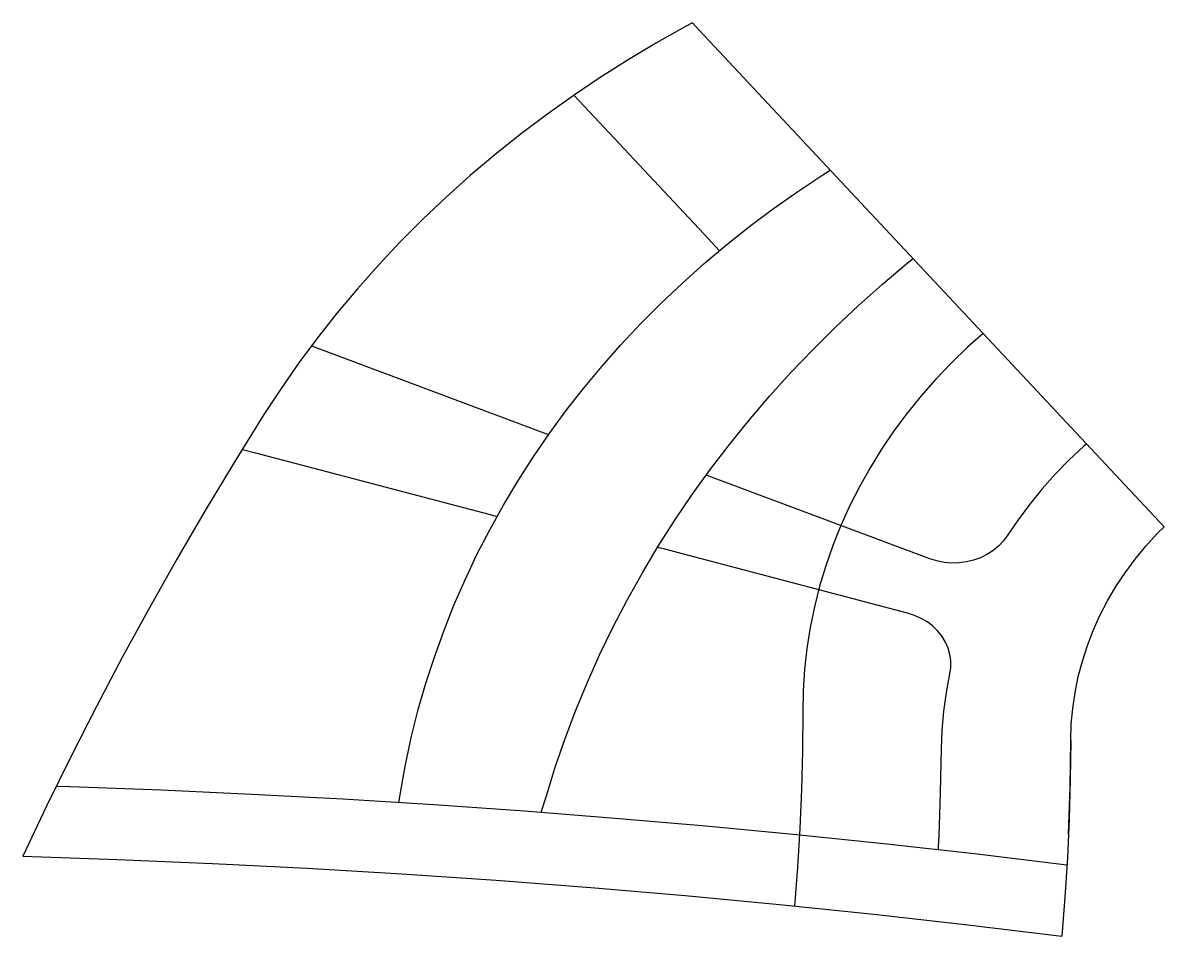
# Model space of a CAD drawing. Header units: inches. Extents: x 31.68517 to 31.69488, y 30.03219 to 30.03996.
import ezdxf

# ---------------------------------------------------------------- set-up
doc = ezdxf.new("R2010")
doc.units = ezdxf.units.IN
doc.header["$MEASUREMENT"] = 0

msp = doc.modelspace()

# ---------------------------------------------------------------- linework, layer by layer
for points in [[(31.6908641, 30.0399574), (31.6908055, 30.0399265), (31.6905594, 30.0397882), (31.6903178, 30.0396439), (31.690081, 30.0394937), (31.6898492, 30.0393377), (31.6896225, 30.0391761), (31.6894012, 30.039009), (31.6891854, 30.0388365), (31.6889753, 30.0386587), (31.688771, 30.0384759), (31.6885728, 30.0382881), (31.6883807, 30.0380956), (31.688195, 30.0378983), (31.6880158, 30.0376966), (31.6878431, 30.0374906), (31.6876773, 30.0372804), (31.6875183, 30.0370662), (31.6873664, 30.0368482), (31.6872216, 30.0366265), (31.6869687, 30.03622), (31.686722, 30.0358107), (31.6864815, 30.0353985), (31.6862473, 30.0349837), (31.6860193, 30.0345662), (31.6857977, 30.0341461), (31.6855824, 30.0337236), (31.6853735, 30.0332986), (31.685171, 30.0328713)], [(31.6908641, 30.0399574), (31.6908055, 30.0399265), (31.6905594, 30.0397882), (31.6903178, 30.0396439), (31.690081, 30.0394937), (31.6898492, 30.0393377), (31.6896225, 30.0391761), (31.6894012, 30.039009), (31.6891854, 30.0388365), (31.6889753, 30.0386587), (31.688771, 30.0384759), (31.6885728, 30.0382881), (31.6883807, 30.0380956), (31.688195, 30.0378983), (31.6880158, 30.0376966), (31.6878431, 30.0374906), (31.6876773, 30.0372804), (31.6875183, 30.0370662), (31.6873664, 30.0368482), (31.6872216, 30.0366265), (31.6869687, 30.03622), (31.686722, 30.0358107), (31.6864815, 30.0353985), (31.6862473, 30.0349837), (31.6860193, 30.0345662), (31.6857977, 30.0341461), (31.6855824, 30.0337236), (31.6853735, 30.0332986), (31.685171, 30.0328713)], [(31.6948759, 30.0356732), (31.6909252, 30.0398922), (31.6908641, 30.0399574)], [(31.6898566, 30.0393427), (31.6898628, 30.039336), (31.6909604, 30.038164), (31.691095, 30.0380203)], [(31.6883669, 30.0333301), (31.6884138, 30.0335884), (31.6884276, 30.0336644), (31.6884769, 30.033892), (31.6885337, 30.0341182), (31.6885982, 30.0343428), (31.6886703, 30.0345658), (31.6887498, 30.0347867), (31.6888367, 30.0350056), (31.688931, 30.0352222), (31.6890325, 30.0354362), (31.6891412, 30.0356476), (31.689257, 30.0358561), (31.6893798, 30.0360615), (31.6895094, 30.0362637), (31.6896458, 30.0364626), (31.6897889, 30.0366578), (31.6899384, 30.0368494), (31.6900944, 30.037037), (31.6902566, 30.0372206), (31.690425, 30.0373999), (31.6905993, 30.0375749), (31.6907794, 30.0377453), (31.6909652, 30.0379111), (31.6911566, 30.0380721), (31.6913532, 30.0382281), (31.6915551, 30.038379), (31.6917619, 30.0385247), (31.6919736, 30.0386651), (31.6920371, 30.0387047)], [(31.6884138, 30.0335884), (31.6884276, 30.0336644), (31.6884769, 30.033892), (31.6885337, 30.0341182), (31.6885982, 30.0343428), (31.6886703, 30.0345658), (31.6887498, 30.0347867), (31.6888367, 30.0350056), (31.688931, 30.0352222), (31.6890325, 30.0354362), (31.6891412, 30.0356476), (31.689257, 30.0358561), (31.6893798, 30.0360615), (31.6895094, 30.0362637), (31.6896458, 30.0364626), (31.6897889, 30.0366578), (31.6899384, 30.0368494), (31.6900944, 30.037037), (31.6902566, 30.0372206), (31.690425, 30.0373999), (31.6905993, 30.0375749), (31.6907794, 30.0377453), (31.6909652, 30.0379111), (31.6911566, 30.0380721), (31.6913532, 30.0382281), (31.6915551, 30.038379), (31.6917619, 30.0385247), (31.6919736, 30.0386651), (31.6920371, 30.0387047)], [(31.689579, 30.0332464), (31.6896225, 30.0333856), (31.6896988, 30.0336304), (31.6897827, 30.0338732), (31.689874, 30.0341141), (31.6899727, 30.0343527), (31.6900787, 30.034589), (31.6901919, 30.0348227), (31.6903123, 30.0350536), (31.6904397, 30.0352817), (31.6905741, 30.0355068), (31.6907154, 30.0357286), (31.6908635, 30.035947), (31.6910182, 30.036162), (31.6911795, 30.0363732), (31.6913472, 30.0365806), (31.6915213, 30.036784), (31.6917016, 30.0369833), (31.6918879, 30.0371784), (31.6920801, 30.037369), (31.6922782, 30.037555), (31.6924819, 30.0377364), (31.6926911, 30.037913), (31.6927417, 30.0379534)], [(31.6933367, 30.0373169), (31.6932044, 30.0371989), (31.6930663, 30.0370655), (31.6929345, 30.0369275), (31.692809, 30.036785), (31.6926902, 30.0366383), (31.6925782, 30.0364875), (31.6924732, 30.036333), (31.6923753, 30.036175), (31.6922847, 30.0360138), (31.6922016, 30.0358495), (31.692126, 30.0356825), (31.6920581, 30.035513), (31.6919981, 30.0353413), (31.6919459, 30.0351676), (31.6919018, 30.0349923), (31.6918656, 30.0348156), (31.6918376, 30.0346377), (31.6918178, 30.0344591), (31.6918061, 30.0342799), (31.6918026, 30.0341004), (31.6918008, 30.0337697), (31.6917929, 30.0334391), (31.6917789, 30.0331087), (31.6917589, 30.0327785), (31.6917328, 30.0324486)], [(31.6876262, 30.0372116), (31.6877925, 30.0371493), (31.6896245, 30.0364639), (31.6896422, 30.0364573)], [(31.6870377, 30.0363309), (31.6871495, 30.0363015), (31.6891336, 30.0357803), (31.6892046, 30.0357617)], [(31.6942164, 30.0363775), (31.6941932, 30.0363576), (31.6940688, 30.0362415), (31.6939503, 30.0361207), (31.6938381, 30.0359955), (31.6937323, 30.0358662), (31.6936332, 30.0357329), (31.6935409, 30.035596), (31.6935067, 30.0355495), (31.6934662, 30.035507), (31.6934201, 30.0354692), (31.6933691, 30.0354365), (31.6933138, 30.0354095), (31.6932551, 30.0353885), (31.693194, 30.035374), (31.6931312, 30.035366), (31.6930679, 30.0353648), (31.6930048, 30.0353703), (31.6929429, 30.0353825), (31.6928833, 30.0354012), (31.6909825, 30.0361124)], [(31.6940632, 30.0330601), (31.6940766, 30.0334586), (31.6940818, 30.0338572), (31.694086, 30.0339935), (31.694098, 30.0341294), (31.6941177, 30.0342646), (31.6941451, 30.0343989), (31.6941801, 30.0345317), (31.6942226, 30.034663), (31.6942725, 30.0347922), (31.6943297, 30.0349191), (31.6943941, 30.0350434), (31.6944655, 30.0351647), (31.6945437, 30.0352828), (31.6946285, 30.0353975), (31.6947198, 30.0355083), (31.6948172, 30.035615), (31.6948759, 30.0356732)], [(31.6929574, 30.0329284), (31.6929584, 30.0329551), (31.6929616, 30.0330436), (31.6929752, 30.0334133), (31.6929821, 30.0337832), (31.6929878, 30.0339441), (31.6930017, 30.0341047), (31.6930238, 30.0342645), (31.6930541, 30.0344233), (31.693062, 30.0344779), (31.6930623, 30.0345329), (31.6930548, 30.0345875), (31.6930398, 30.0346409), (31.6930174, 30.0346924), (31.6929879, 30.0347411), (31.6929519, 30.0347862), (31.6929098, 30.0348273), (31.6928623, 30.0348636), (31.6928101, 30.0348946), (31.6927539, 30.0349198), (31.6926946, 30.0349389), (31.690673, 30.03547), (31.6906287, 30.0354816), (31.6905685, 30.0354974)], [(31.6940818, 30.0338572), (31.694078, 30.033524), (31.6940685, 30.0331908), (31.6940532, 30.0328578), (31.6940321, 30.032525), (31.6940053, 30.0321925)], [(31.6940818, 30.0338572), (31.694078, 30.033524), (31.6940685, 30.0331908), (31.6940532, 30.0328578), (31.6940321, 30.032525), (31.6940053, 30.0321925)], [(31.6854571, 30.0334688), (31.6855724, 30.0334645), (31.6863461, 30.0334358), (31.6871194, 30.0334008), (31.6878924, 30.0333594), (31.6886648, 30.0333117), (31.6894367, 30.0332575), (31.6902079, 30.0331971), (31.6909785, 30.0331302), (31.6917483, 30.0330571), (31.6925173, 30.0329776), (31.6932854, 30.0328917), (31.6940495, 30.0327999)], [(31.685171, 30.0328713), (31.6859771, 30.0328445), (31.6867828, 30.0328107), (31.6875881, 30.0327699), (31.6883929, 30.0327222), (31.6891971, 30.0326674), (31.6900006, 30.0326057), (31.6908033, 30.032537), (31.6916053, 30.0324613), (31.6924063, 30.0323787), (31.6932063, 30.0322891), (31.6940053, 30.0321925)]]:
    msp.add_lwpolyline(points)

doc.saveas('drawing.dxf')
